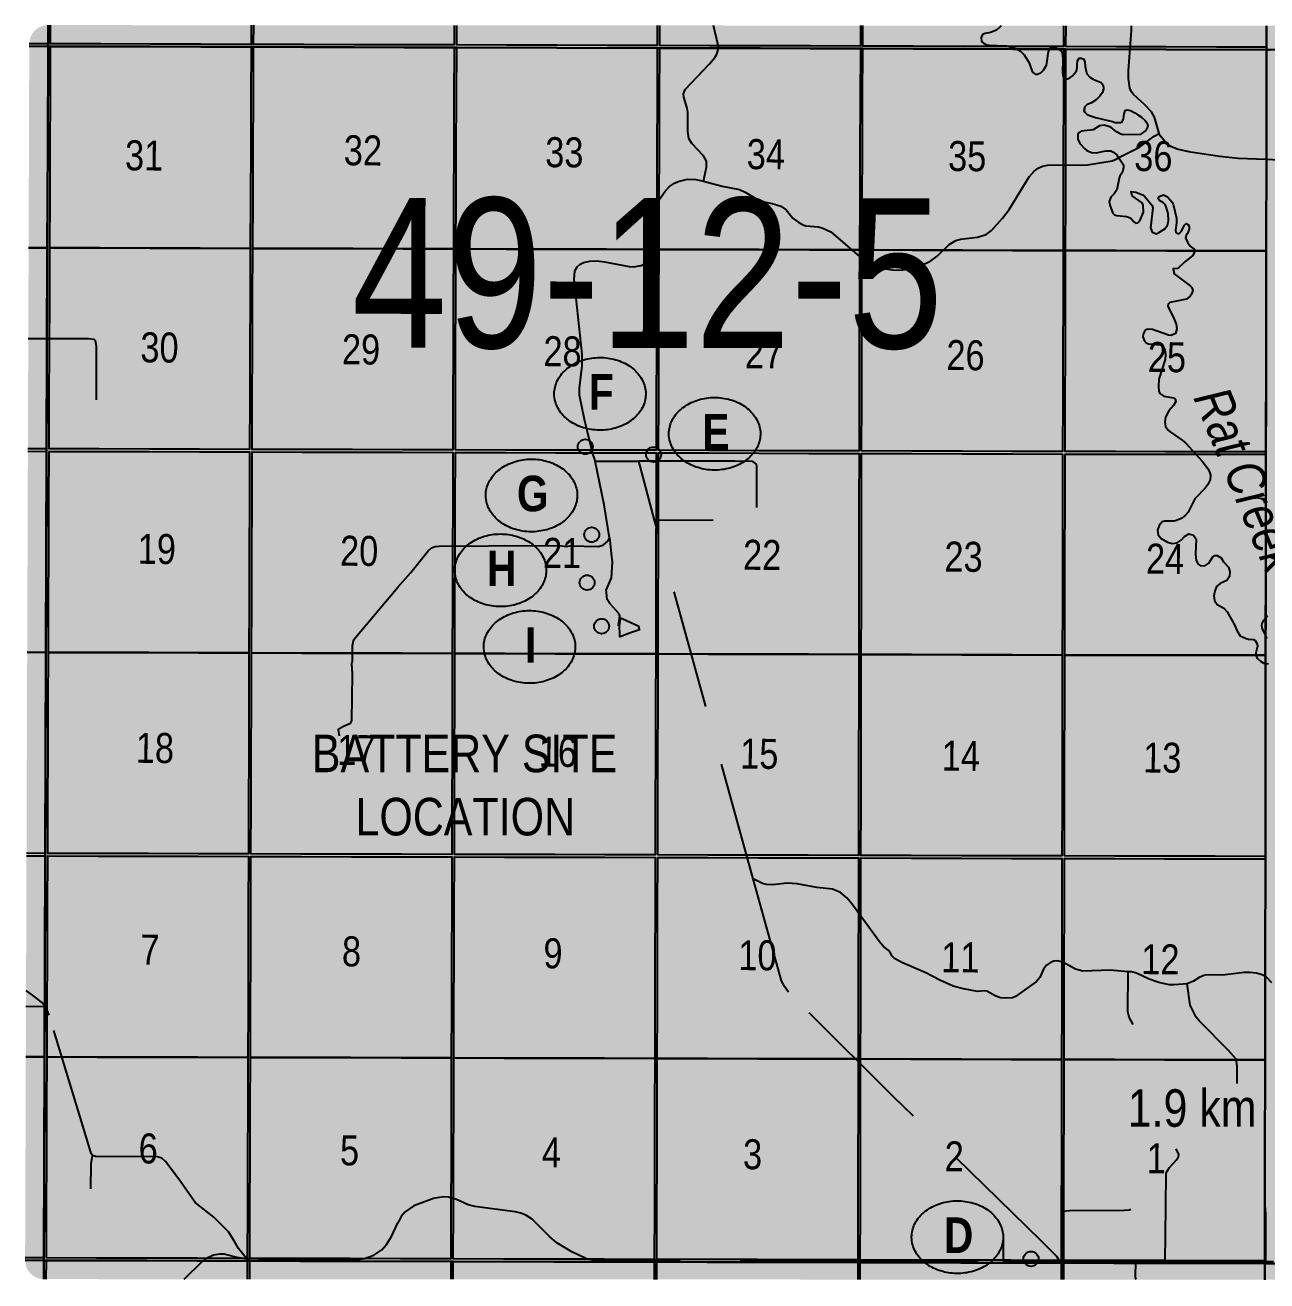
# Model space of a CAD drawing. Extents: x 586081 to 591608, y 5899207 to 5902904.
# Drawn here: x 589351.1 to 589682.5, y 5899711.2 to 5900046.2 of the extents above; entities that cross this region are included whole.
import ezdxf
from ezdxf.enums import TextEntityAlignment as Align

# ---------------------------------------------------------------- set-up
doc = ezdxf.new("R2010")
doc.units = 0
doc.header["$LTSCALE"] = 5
doc.linetypes.add('DASHED2', pattern=[9.525, 6.35, -3.175])
for name, color, linetype in [('CG-NOTES', 7, 'Continuous'), ('P-PROPOSED', 10, 'Continuous'), ('RoadSeg', 57, 'DASHED2'), ('ROUTE-MAP-LABELS', 210, 'Continuous'), ('T-CREEK', 160, 'Continuous'), ('T-WATER-T', 170, 'Continuous'), ('Townships', 57, 'Continuous')]:
    doc.layers.add(name, color=color, linetype=linetype)
doc.layers.add('ROUTE-MAP-BACKGROUND-H', color=7, linetype='Continuous', true_color=0xf0ebff)
doc.layers.add('Sections', color=7, linetype='Continuous', true_color=0x13f661)
doc.styles.add('120', font='ARIALN.TTF', dxfattribs={"height": 13})
doc.styles.add('80', font='ARIALN.TTF', dxfattribs={"height": 10})
doc.styles.add('80L', font='ARIALN.TTF', dxfattribs={"height": 10})
doc.styles.add('BOLD', font='ARIALNB.TTF')

# ---------------------------------------------------------------- blocks, each defined once
blk = doc.blocks.new('AA')
at = {"const_width": 4}
blk.add_lwpolyline([(-1, 0, 1), (1, 0, 1)], format="xyb", close=True, dxfattribs=at)
blk.add_circle((0, 0), 2)
blk = doc.blocks.new('Route_Letters')
h = blk.add_hatch(color=255)
h.dxf.hatch_style = 1
edge = h.paths.add_edge_path()
edge.add_ellipse((-0.12, 0.46), major_axis=(-11.97, 0), ratio=0.789318, start_angle=0, end_angle=360)
at = {"color": 5}
blk.add_open_spline([(-12.34, 0.46), (-12.34, -0.25), (-12.24, -0.97), (-11.72, -2.79), (-11.14, -3.88), (-9.56, -5.81), (-8.54, -6.66), (-6.22, -8.02), (-4.9, -8.54), (-2.12, -9.17), (-0.66, -9.3), (2.22, -9.13), (3.64, -8.84), (6.27, -7.89), (7.48, -7.22), (9.54, -5.6), (10.38, -4.64), (11.6, -2.54), (11.97, -1.4), (12.18, 0.91), (12.02, 2.08), (11.2, 4.3), (10.54, 5.35), (8.8, 7.2), (7.72, 7.99), (5.29, 9.24), (3.93, 9.68), (1.11, 10.18), (-0.35, 10.23), (-3.22, 9.91), (-4.61, 9.55), (-7.16, 8.47), (-8.32, 7.75), (-10.24, 6.02), (-11, 5.02), (-12.05, 2.86), (-12.32, 1.7), (-12.34, 0.52), (-12.34, 0.49), (-12.34, 0.46)], degree=3, knots=[0, 0, 0, 0, 0.219529, 0.219529, 0.575727, 0.575727, 0.931924, 0.931924, 1.288121, 1.288121, 1.644318, 1.644318, 2.000515, 2.000515, 2.356712, 2.356712, 2.712909, 2.712909, 3.069107, 3.069107, 3.425304, 3.425304, 3.781501, 3.781501, 4.137698, 4.137698, 4.493895, 4.493895, 4.850092, 4.850092, 5.20629, 5.20629, 5.562487, 5.562487, 5.918684, 5.918684, 6.274881, 6.274881, 6.283185, 6.283185, 6.283185, 6.283185], dxfattribs=at)
at = {"color": 14, "style": 'BOLD'}
blk.add_attdef('A', text='', height=9.5, dxfattribs=at).set_placement((0.22, 0.98), align=Align.MIDDLE)
blk = doc.blocks.new('*U369')
h = blk.add_hatch(color=255)
edge = h.paths.add_edge_path()
edge.add_line((-36.5, -20), (36.5, -20))
edge.add_arc((36.5, -14), 6, 270, 360)
edge.add_line((42.5, -14), (42.5, 12.5))
edge.add_arc((36.5, 12.5), 6, 0, 90)
edge.add_line((36.5, 18.5), (-36.5, 18.5))
edge.add_arc((-36.5, 12.5), 6, 90, 180)
edge.add_line((-42.5, 12.5), (-42.5, -14))
edge.add_arc((-36.5, -14), 6, 180, 270)
at = {"color": 14, "flags": 128}
blk.add_lwpolyline([(-36.5, -20, 3, 3, 0), (36.5, -20, 3, 3, 0.414214), (42.5, -14, 3, 3, 0), (42.5, 12.5, 3, 0, 0.414214), (36.5, 18.5, 0, 0, 0), (-36.5, 18.5, 0, 0, 0.414214), (-42.5, 12.5, 0, 0, 0), (-42.5, -14, 0, 3, 0.414214)], format="xyseb", close=True, dxfattribs=at)
at = {"color": 14, "style": '80'}
blk.add_attdef('ENTER_TEXT_001', (-26.85, -4.92), '', height=10, dxfattribs=at)
blk = doc.blocks.new('*U370')
h = blk.add_hatch(color=255)
edge = h.paths.add_edge_path()
edge.add_line((-16.5, -11.5), (16.5, -11.5))
edge.add_arc((16.5, -5.5), 6, 270, 360)
edge.add_line((22.5, -5.5), (22.5, 4))
edge.add_arc((16.5, 4), 6, 0, 90)
edge.add_line((16.5, 10), (-16.5, 10))
edge.add_arc((-16.5, 4), 6, 90, 180)
edge.add_line((-22.5, 4), (-22.5, -5.5))
edge.add_arc((-16.5, -5.5), 6, 180, 270)
at = {"color": 210, "flags": 128}
blk.add_lwpolyline([(-16.5, -11.5, 3, 3, 0), (16.5, -11.5, 3, 3, 0.414214), (22.5, -5.5, 3, 3, 0), (22.5, 4, 3, 0, 0.414214), (16.5, 10, 0, 0, 0), (-16.5, 10, 0, 0, 0.414214), (-22.5, 4, 0, 0, 0), (-22.5, -5.5, 0, 3, 0.414214)], format="xyseb", close=True, dxfattribs=at)
for points in [[(-35.78, -40.84, 0, 7.5, 0), (0, 0, 0, 0, 0)], [(29.61, -40.65, 0, 7.5, 0), (0, 0, 0, 0, 0)]]:
    blk.add_lwpolyline(points, format="xyseb", dxfattribs=at)
at = {"color": 210, "style": '80'}
blk.add_attdef('ENTER_TEXT_001', (-35.99, -5), '', height=10, dxfattribs=at)

msp = doc.modelspace()

# ---------------------------------------------------------------- hatches: boundary and pattern name
at = {"layer": 'ROUTE-MAP-BACKGROUND-H'}
h = msp.add_hatch(color=256, dxfattribs=at)
h.dxf.hatch_style = 1
edge = h.paths.add_edge_path()
edge.add_line((589351.126, 5899716.679), (589352.241, 5900041.249))
edge.add_arc((589357.239, 5900041.232), 4.998, 89.96772, 179.80317, ccw=False)
edge.add_line((589357.242, 5900046.23), (590333.345, 5900045.68))
edge.add_arc((590333.342, 5900040.682), 4.998, 0.15373, 89.96772, ccw=False)
edge.add_line((590338.34, 5900040.695), (590339.21, 5899716.211))
edge.add_arc((590334.213, 5899716.198), 4.998, -90.02719, 0.15373, ccw=False)
edge.add_line((590334.21, 5899711.2), (589356.122, 5899711.664))
edge.add_arc((589356.124, 5899716.662), 4.998, 179.80317, 269.97281, ccw=False)

# ---------------------------------------------------------------- linework, layer by layer
at = {"color": 14, "flags": 128}
msp.add_lwpolyline([(589511.163, 5899883.492, 0, 5.004, 0), (589483.957, 5899857.589, 0, 0, 0)], format="xyseb", dxfattribs=at)
at = {"layer": 'P-PROPOSED', "color": 90, "const_width": 2}
msp.add_lwpolyline([(589684.248, 5899716.374), (589682.214, 5899716.35), (589655.341, 5899716.348), (589627.904, 5899716.424), (589627.003, 5899716.41), (589626.944, 5899716.778), (589626.397, 5899717.689), (589622.283, 5899721.877), (589582.849, 5899760.346), (589554.828, 5899788.24), (589553.759, 5899789.697), (589552.958, 5899791.28), (589545.361, 5899818.479), (589519.064, 5899914.152), (589514.86, 5899929.911), (589503.223, 5899929.855), (589505.646, 5899918.235), (589507.029, 5899909.471), (589507.173, 5899908.795), (589507.506, 5899905.286), (589507.733, 5899902.905), (589507.55, 5899898.799), (589506.165, 5899895.679), (589506.141, 5899895.624), (589506.481, 5899893.011), (589507.143, 5899891.933), (589509.572, 5899889.297), (589509.794, 5899888.617), (589509.494, 5899885.995)], dxfattribs=at)
at = {"layer": 'P-PROPOSED'}
msp.add_lwpolyline([(589509.931, 5899883.033), (589509.857, 5899883.006), (589509.848, 5899883.257), (589509.838, 5899883.529), (589509.744, 5899885.985), (589509.958, 5899887.851), (589509.984, 5899888.075), (589510.618, 5899887.789), (589514.702, 5899885.95), (589514.896, 5899885.414), (589514.934, 5899885.31), (589515.066, 5899884.945), (589514.765, 5899884.833), (589513.195, 5899884.249), (589512.709, 5899884.068), (589509.931, 5899883.033)], close=True, dxfattribs=at)
at = {"layer": 'RoadSeg'}
for p, q in [((589642.246, 5900010.487), (589643.123, 5900010.97)), ((589503.223, 5899929.855), (589514.86, 5899929.911)), ((589519.064, 5899914.152), (589514.86, 5899929.911)), ((589534.698, 5899914.057), (589519.064, 5899914.152)), ((589545.361, 5899818.479), (589519.064, 5899914.152)), ((589627.918, 5899729.827), (589627.99, 5899742.794)), ((589450.546, 5899726.649), (589450.72, 5899726.979)), ((589612.167, 5899716.421), (589612.209, 5899723.188)), ((589573.66, 5899716.496), (589519.885, 5899716.692)), ((589573.66, 5899716.496), (589612.167, 5899716.421)), ((589612.167, 5899716.421), (589627.003, 5899716.41)), ((589627.003, 5899716.41), (589627.904, 5899716.424)), ((589647.474, 5899716.38), (589627.904, 5899716.424)), ((589655.341, 5899716.348), (589647.474, 5899716.38)), ((589655.341, 5899716.348), (589681.907, 5899716.351)), ((589681.907, 5899716.351), (589682.214, 5899716.35)), ((589682.214, 5899716.35), (589684.248, 5899716.374))]:
    msp.add_line(p, q, dxfattribs=at)
for points in [[(589532.132, 5900004.598), (589532.91, 5900008.316), (589532.91, 5900009.916), (589532.174, 5900011.398), (589529.076, 5900014.664), (589528.269, 5900015.948), (589528.008, 5900017.821), (589527.95, 5900022.989), (589527.773, 5900024.094), (589526.901, 5900027.013), (589526.82, 5900027.914), (589527.244, 5900029.073), (589533.788, 5900035.87), (589535.192, 5900037.608), (589535.711, 5900038.497), (589535.996, 5900039.391), (589536.116, 5900040.322), (589536.001, 5900041.224), (589534.771, 5900046.13)], [(589653.759, 5900017.347), (589652.45, 5900021.676), (589651.679, 5900023.059), (589649.853, 5900025.031), (589646.876, 5900027.728), (589646.325, 5900028.473), (589645.944, 5900029.381), (589645.564, 5900031.956), (589645.542, 5900034.09), (589646.334, 5900044.809), (589646.361, 5900046.067)], [(589643.123, 5900010.97), (589648.448, 5900013.691), (589652.41, 5900016.576), (589653.759, 5900017.347)], [(589682.208, 5900010.36), (589674.856, 5900010.603), (589669.899, 5900011.141), (589662.123, 5900012.337), (589658.573, 5900013.179), (589656.887, 5900013.848), (589655.509, 5900014.91), (589654.111, 5900016.606), (589653.759, 5900017.347)], [(589532.132, 5900004.598), (589537.105, 5900003.26), (589541.754, 5900002.395), (589543.306, 5900001.663), (589546.401, 5899999.797), (589548.684, 5899998.982), (589550.51, 5899998.611), (589552.762, 5899997.897), (589554.176, 5899996.967), (589555.997, 5899994.761), (589556.357, 5899994.454), (589557.573, 5899993.595), (589558.726, 5899992.937), (589559.421, 5899992.689), (589562.849, 5899992.384), (589563.976, 5899992.093), (589566.121, 5899991.048), (589573.786, 5899984.519), (589576.545, 5899982.561), (589577.964, 5899981.831), (589579.555, 5899981.397), (589582.613, 5899980.933), (589584.911, 5899980.851), (589587.255, 5899981.302), (589589.704, 5899982.018), (589591.552, 5899982.712), (589592.766, 5899983.354), (589594.459, 5899984.618), (589597.725, 5899987.717), (589599.448, 5899988.781), (589600.755, 5899989.12), (589605.268, 5899989.693), (589607.55, 5899990.412), (589609.039, 5899991.414), (589611.908, 5899994.688), (589613.724, 5899997.017), (589619.009, 5900005.774), (589620.341, 5900007.28), (589621.424, 5900008.057), (589622.635, 5900008.599), (589623.908, 5900008.872), (589626.611, 5900008.982), (589632.776, 5900008.853), (589634.646, 5900008.98), (589641.169, 5900010.01), (589642.246, 5900010.487)], [(589731.204, 5899986.882), (589722.253, 5899992.504), (589720.615, 5899993.872), (589717.907, 5899996.73), (589716.333, 5899997.963), (589714.286, 5899998.906), (589705.68, 5900001.921), (589701.978, 5900003.432), (589698.978, 5900005.029), (589693.051, 5900008.621), (589690.936, 5900009.465), (589685.851, 5900010.239), (589682.208, 5900010.36)], [(589503.223, 5899929.855), (589503.134, 5899930.357), (589502.631, 5899931.834), (589500.357, 5899941.051), (589499.093, 5899947.545), (589499.033, 5899949.414), (589499.756, 5899955.3), (589499.756, 5899958.467), (589497.673, 5899978.349), (589497.788, 5899980.647), (589498.445, 5899981.767), (589499.192, 5899982.418), (589500.168, 5899982.864), (589501.844, 5899983.262), (589503.745, 5899983.322), (589505.708, 5899983.114), (589512.349, 5899981.808), (589513.449, 5899981.785), (589515.557, 5899982.141), (589517.004, 5899982.777), (589518.321, 5899983.583), (589519.346, 5899984.762), (589519.701, 5899985.788), (589519.87, 5899989.085), (589519.64, 5899997.192), (589520.182, 5899999.181), (589520.702, 5900000.137), (589521.94, 5900001.944), (589523.066, 5900003.155), (589524.419, 5900004.093), (589525.396, 5900004.539), (589527.874, 5900005.087), (589530.141, 5900005.04), (589532.132, 5900004.598)], [(589370.137, 5899946.219), (589370.137, 5899960.62), (589369.935, 5899961.993), (589369.576, 5899962.367), (589368.08, 5899962.565), (589351.971, 5899962.539)], [(589435.004, 5899856.637), (589434.737, 5899858.21), (589434.81, 5899858.509), (589436.059, 5899859.216), (589437.909, 5899859.977), (589438.288, 5899860.603), (589438.449, 5899873.035), (589438.312, 5899876.006), (589438.453, 5899876.369), (589438.478, 5899880.737), (589438.811, 5899882.296), (589450.573, 5899896.253), (589454.09, 5899900.213), (589458.678, 5899905.951), (589459.528, 5899906.734), (589460.503, 5899907.113), (589461.606, 5899907.257), (589470.176, 5899907.344), (589470.674, 5899907.233), (589478.913, 5899907.393), (589485.912, 5899907.28), (589490.948, 5899907.374), (589494.382, 5899907.335), (589495.545, 5899907.144), (589496.515, 5899907.291), (589504.014, 5899907.166), (589505.387, 5899907.471), (589506.712, 5899908.644), (589507.029, 5899909.471), (589505.646, 5899918.235), (589503.223, 5899929.855)], [(589546.407, 5899917.512), (589546.373, 5899928.582), (589546.317, 5899929.117), (589545.331, 5899929.804), (589540.499, 5899929.906), (589514.86, 5899929.911)], [(589507.029, 5899909.471), (589507.173, 5899908.795), (589507.506, 5899905.286), (589507.733, 5899902.905), (589507.55, 5899898.799), (589506.165, 5899895.679)], [(589509.494, 5899885.995), (589509.794, 5899888.617), (589509.572, 5899889.297), (589507.143, 5899891.933), (589506.481, 5899893.011), (589506.141, 5899895.624)], [(589683.842, 5899790.733), (589682.308, 5899792.299), (589681.985, 5899792.452), (589680.988, 5899792.926), (589679.628, 5899793.255), (589677.932, 5899793.491), (589676.398, 5899793.456), (589670.616, 5899792.777), (589666.483, 5899792.864), (589665.647, 5899792.715), (589664.435, 5899792.174), (589662.881, 5899791.206), (589661.165, 5899790.442), (589657.758, 5899790.147), (589656.425, 5899790.208), (589653.637, 5899790.8), (589651.055, 5899791.654), (589647.687, 5899793.259), (589646.356, 5899793.626), (589645.503, 5899793.67), (589640.636, 5899794.074), (589633.364, 5899793.86), (589631.441, 5899794.4), (589628.013, 5899796.272), (589626.586, 5899796.569), (589625.65, 5899796.489), (589624.777, 5899796.174), (589623.661, 5899795.43), (589622.872, 5899794.38), (589621.858, 5899792.101), (589620.969, 5899791.053), (589615.417, 5899787.068), (589614.577, 5899786.752), (589612.806, 5899786.589), (589611.441, 5899786.685), (589610.118, 5899787.179), (589607.711, 5899788.464), (589607.013, 5899788.545), (589605.242, 5899788.382), (589601.557, 5899789.093), (589598.772, 5899789.852), (589595.171, 5899791.428), (589591.444, 5899793.373), (589585.067, 5899796.141), (589583.157, 5899797.248), (589582.439, 5899797.963), (589582.054, 5899798.704), (589581.403, 5899799.452), (589580.19, 5899800.444), (589579.149, 5899801.666), (589571.759, 5899811.757), (589570.36, 5899813.386), (589568.69, 5899814.855), (589566.574, 5899815.7), (589562.35, 5899816.189), (589557.103, 5899817.166), (589554.438, 5899817.288), (589550.595, 5899816.869), (589548.929, 5899816.937), (589547.869, 5899817.259), (589545.361, 5899818.479)], [(589627.003, 5899716.41), (589626.944, 5899716.778), (589626.397, 5899717.689), (589622.283, 5899721.877), (589582.849, 5899760.346), (589554.828, 5899788.24), (589553.759, 5899789.697), (589552.958, 5899791.28), (589545.361, 5899818.479)], [(589646.801, 5899779.608), (589645.708, 5899781.564), (589645.371, 5899782.972), (589645.503, 5899793.67)], [(589674.576, 5899763.821), (589674.541, 5899768.523), (589674.313, 5899770.361), (589672.261, 5899772.672), (589664.489, 5899780.47), (589663.645, 5899781.555), (589662.013, 5899784.79), (589661.165, 5899790.442)], [(589356.536, 5899784.335), (589355.494, 5899785.524), (589353.79, 5899786.927), (589351.374, 5899788.667)], [(589356.536, 5899784.335), (589351.359, 5899784.444)], [(589369.073, 5899744.663), (589368.751, 5899745.204), (589368.001, 5899747.586), (589357.556, 5899782.08), (589356.956, 5899783.693), (589356.536, 5899784.335)], [(589368.619, 5899735.771), (589368.76, 5899742.469), (589369.073, 5899744.663)], [(589410.157, 5899717.169), (589408.103, 5899719.86), (589406.936, 5899721.897), (589405.386, 5899724.263), (589401.468, 5899728.213), (589396.482, 5899732.119), (589392.179, 5899738.377), (589388.543, 5899743.021), (589387.595, 5899743.941), (589386.436, 5899744.332), (589369.934, 5899744.412), (589369.073, 5899744.663)], [(589655.341, 5899716.348), (589655.481, 5899730.948), (589655.606, 5899740.048), (589656.502, 5899741.463), (589658.346, 5899743.524), (589658.863, 5899744.313), (589658.942, 5899744.912), (589658.24, 5899746.427)], [(589519.885, 5899716.692), (589505.149, 5899716.701), (589502.45, 5899716.791), (589500.923, 5899717.09), (589497.028, 5899718.938), (589493.011, 5899721.39), (589491.045, 5899722.998), (589486.408, 5899727.63), (589484.73, 5899728.699), (589483.375, 5899729.261), (589481.914, 5899729.591), (589471.109, 5899731.019), (589469.352, 5899731.522), (589466.214, 5899732.888), (589464.126, 5899733.499), (589462.794, 5899733.594), (589460.084, 5899733.15), (589454.809, 5899731.194), (589452.542, 5899729.641), (589451.516, 5899728.396), (589450.72, 5899726.979)], [(589627.904, 5899716.424), (589627.875, 5899718.258), (589627.918, 5899729.827)], [(589627.918, 5899729.827), (589629.788, 5899729.954), (589644.526, 5899730.045), (589645.729, 5899730.153), (589646.133, 5899730.344)], [(589682.214, 5899716.35), (589682.201, 5899728.453), (589682.116, 5899730.722), (589681.955, 5899730.993)], [(589410.157, 5899717.169), (589416.402, 5899716.964), (589440.04, 5899716.934), (589441.678, 5899717.167), (589444.198, 5899718.08), (589446.295, 5899719.504), (589447.558, 5899720.91), (589448.871, 5899723.083), (589450.546, 5899726.649)], [(589393.575, 5899711.647), (589398.385, 5899716.375), (589399.842, 5899717.445), (589401.423, 5899718.145), (589403.096, 5899718.41), (589404.196, 5899718.387), (589407.578, 5899717.516), (589410.157, 5899717.169)], [(589519.261, 5899711.587), (589519.282, 5899714.97), (589519.432, 5899715.734), (589519.885, 5899716.692)], [(589573.649, 5899711.561), (589573.66, 5899716.496)], [(589627.875, 5899711.535), (589627.904, 5899716.424)], [(589647.614, 5899711.526), (589647.451, 5899712.113), (589647.474, 5899716.38)]]:
    msp.add_lwpolyline(points, dxfattribs=at)
at = {"layer": 'Sections', "color": 8}
for points in [[(589357.255, 5900046.23), (589357.239, 5900041.232), (589352.241, 5900041.252)], [(589371.29, 5900041.193), (589357.909, 5900041.23), (589357.925, 5900046.229)], [(589411.444, 5900046.199), (589411.43, 5900041.083), (589398.05, 5900041.12), (589384.67, 5900041.157), (589371.29, 5900041.193)], [(589425.481, 5900041.044), (589412.1, 5900041.081), (589412.114, 5900046.199)], [(589465.639, 5900046.168), (589465.622, 5900040.934), (589452.242, 5900040.971), (589438.861, 5900041.008), (589425.481, 5900041.044)], [(589479.673, 5900040.895), (589466.292, 5900040.932), (589466.309, 5900046.168)], [(589519.822, 5900046.138), (589519.813, 5900040.785), (589506.433, 5900040.822), (589493.053, 5900040.859), (589479.673, 5900040.895)], [(589533.864, 5900040.746), (589520.484, 5900040.783), (589520.492, 5900046.138)], [(589574.021, 5900046.107), (589574.006, 5900040.636), (589560.625, 5900040.673), (589547.245, 5900040.71), (589533.864, 5900040.746)], [(589588.057, 5900040.598), (589574.676, 5900040.634), (589574.691, 5900046.107)], [(589628.215, 5900046.077), (589628.199, 5900040.487), (589614.818, 5900040.524), (589601.437, 5900040.561), (589588.057, 5900040.598)], [(589642.25, 5900040.449), (589628.869, 5900040.485), (589628.885, 5900046.077)], [(589682.394, 5900046.046), (589682.391, 5900040.339), (589669.01, 5900040.375), (589655.63, 5900040.412), (589642.25, 5900040.449)], [(589352.239, 5900040.581), (589357.237, 5900040.562), (589357.191, 5900027.195), (589357.146, 5900013.828), (589357.1, 5900000.321), (589357.054, 5899986.813), (589352.054, 5899986.837)], [(589352.054, 5899986.837), (589357.054, 5899986.813), (589357.008, 5899973.406), (589356.962, 5899959.999), (589356.916, 5899946.592), (589356.871, 5899933.185), (589351.87, 5899933.209)], [(589351.868, 5899932.539), (589356.868, 5899932.515), (589356.822, 5899919.108), (589356.776, 5899905.701), (589356.73, 5899892.293), (589356.683, 5899878.886), (589351.684, 5899878.91)], [(589351.684, 5899878.91), (589356.683, 5899878.886), (589356.637, 5899865.479), (589356.591, 5899852.072), (589356.545, 5899838.665), (589356.498, 5899825.257), (589351.499, 5899825.28)], [(589351.497, 5899824.609), (589356.496, 5899824.587), (589356.452, 5899811.182), (589356.408, 5899797.778), (589356.364, 5899784.369), (589356.32, 5899770.96), (589351.313, 5899770.981)], [(589351.313, 5899770.981), (589356.32, 5899770.96), (589356.27, 5899757.555), (589356.22, 5899744.15), (589356.174, 5899730.744), (589356.128, 5899717.338), (589351.129, 5899717.361)], [(589351.126, 5899716.685), (589356.124, 5899716.662), (589356.105, 5899711.665)], [(589356.777, 5899711.664), (589356.796, 5899716.665), (589370.202, 5899716.631), (589383.608, 5899716.597), (589397.014, 5899716.562), (589410.42, 5899716.528), (589410.404, 5899711.639)], [(589411.074, 5899711.638), (589411.09, 5899716.526), (589424.497, 5899716.493), (589437.903, 5899716.46), (589451.31, 5899716.426), (589464.717, 5899716.393), (589464.699, 5899711.613)], [(589465.369, 5899711.613), (589465.387, 5899716.391), (589478.794, 5899716.358), (589492.2, 5899716.325), (589505.607, 5899716.292), (589519.014, 5899716.258), (589518.998, 5899711.587)], [(589519.668, 5899711.587), (589519.684, 5899716.257), (589533.091, 5899716.224), (589546.497, 5899716.19), (589559.904, 5899716.157), (589573.311, 5899716.124), (589573.301, 5899711.561)], [(589573.971, 5899711.561), (589573.981, 5899716.122), (589587.384, 5899716.089), (589600.786, 5899716.055), (589614.193, 5899716.021), (589627.6, 5899715.986), (589627.589, 5899711.536)], [(589628.26, 5899711.535), (589628.271, 5899715.985), (589641.684, 5899715.954), (589655.097, 5899715.923), (589668.501, 5899715.889), (589681.906, 5899715.855), (589681.898, 5899711.51)]]:
    msp.add_lwpolyline(points, dxfattribs=at)
for points in [[(589371.097, 5899986.777), (589357.724, 5899986.811), (589357.77, 5900000.317), (589357.816, 5900013.824), (589357.862, 5900027.192), (589357.907, 5900040.56), (589371.288, 5900040.523), (589384.668, 5900040.486), (589398.048, 5900040.45), (589411.428, 5900040.413), (589411.375, 5900026.945), (589411.322, 5900013.476), (589411.269, 5900000.075), (589411.217, 5899986.674), (589397.844, 5899986.708), (589384.471, 5899986.743)], [(589425.263, 5899986.632), (589411.887, 5899986.672), (589411.94, 5900000.073), (589411.992, 5900013.474), (589412.046, 5900026.942), (589412.099, 5900040.41), (589425.479, 5900040.374), (589438.859, 5900040.337), (589452.239, 5900040.301), (589465.62, 5900040.264), (589465.563, 5900026.795), (589465.506, 5900013.325), (589465.45, 5899999.92), (589465.393, 5899986.514), (589452.017, 5899986.554), (589438.64, 5899986.593)], [(589479.455, 5899986.482), (589466.063, 5899986.513), (589466.12, 5899999.918), (589466.176, 5900013.324), (589466.233, 5900026.793), (589466.29, 5900040.262), (589479.67, 5900040.225), (589493.051, 5900040.188), (589506.431, 5900040.152), (589519.812, 5900040.115), (589519.766, 5900026.658), (589519.72, 5900013.202), (589519.672, 5899999.802), (589519.624, 5899986.403), (589506.235, 5899986.427), (589492.846, 5899986.452)], [(589533.656, 5899986.363), (589520.294, 5899986.401), (589520.342, 5899999.801), (589520.39, 5900013.201), (589520.436, 5900026.657), (589520.482, 5900040.113), (589533.863, 5900040.076), (589547.243, 5900040.039), (589560.624, 5900040.003), (589574.004, 5900039.966), (589573.942, 5900026.516), (589573.881, 5900013.065), (589573.822, 5899999.651), (589573.763, 5899986.237), (589560.39, 5899986.282), (589547.017, 5899986.326)], [(589587.851, 5899986.197), (589574.433, 5899986.235), (589574.492, 5899999.654), (589574.551, 5900013.073), (589574.613, 5900026.518), (589574.674, 5900039.964), (589588.055, 5900039.927), (589601.436, 5900039.891), (589614.816, 5900039.854), (589628.197, 5900039.817), (589628.168, 5900026.344), (589628.14, 5900012.87), (589628.122, 5899999.476), (589628.104, 5899986.082), (589614.687, 5899986.12), (589601.269, 5899986.159)], [(589642.151, 5899986.066), (589628.774, 5899986.081), (589628.792, 5899999.475), (589628.81, 5900012.87), (589628.839, 5900026.343), (589628.867, 5900039.815), (589642.248, 5900039.778), (589655.629, 5900039.742), (589669.01, 5900039.705), (589682.39, 5900039.668), (589682.371, 5900026.26), (589682.351, 5900012.851), (589682.331, 5899999.443), (589682.311, 5899986.034), (589668.92, 5899986.043), (589655.528, 5899986.051)], [(589370.917, 5899933.143), (589357.541, 5899933.183), (589357.587, 5899946.59), (589357.633, 5899959.997), (589357.678, 5899973.404), (589357.724, 5899986.811), (589371.097, 5899986.777), (589384.471, 5899986.743), (589397.844, 5899986.708), (589411.217, 5899986.674), (589411.169, 5899973.263), (589411.122, 5899959.853), (589411.083, 5899946.438), (589411.044, 5899933.024), (589397.668, 5899933.064), (589384.293, 5899933.103)], [(589425.079, 5899932.995), (589411.714, 5899933.022), (589411.753, 5899946.437), (589411.792, 5899959.851), (589411.839, 5899973.261), (589411.887, 5899986.672), (589425.263, 5899986.632), (589438.64, 5899986.593), (589452.017, 5899986.554), (589465.393, 5899986.514), (589465.36, 5899973.109), (589465.327, 5899959.703), (589465.294, 5899946.3), (589465.261, 5899932.896), (589451.852, 5899932.932), (589438.444, 5899932.967)], [(589479.323, 5899932.862), (589465.931, 5899932.895), (589465.964, 5899946.298), (589465.997, 5899959.702), (589466.03, 5899973.107), (589466.063, 5899986.513), (589479.455, 5899986.482), (589492.846, 5899986.452), (589506.235, 5899986.427), (589519.624, 5899986.403), (589519.595, 5899972.997), (589519.565, 5899959.591), (589519.535, 5899946.199), (589519.505, 5899932.808), (589506.11, 5899932.818), (589492.715, 5899932.828)], [(589533.541, 5899932.75), (589520.175, 5899932.805), (589520.205, 5899946.197), (589520.236, 5899959.588), (589520.265, 5899972.995), (589520.294, 5899986.401), (589533.656, 5899986.363), (589547.017, 5899986.326), (589560.39, 5899986.282), (589573.763, 5899986.237), (589573.738, 5899972.831), (589573.714, 5899959.424), (589573.687, 5899946.02), (589573.66, 5899932.616), (589560.283, 5899932.656), (589546.906, 5899932.695)], [(589587.748, 5899932.581), (589574.331, 5899932.617), (589574.358, 5899946.021), (589574.384, 5899959.425), (589574.408, 5899972.83), (589574.433, 5899986.235), (589587.851, 5899986.197), (589601.269, 5899986.159), (589614.687, 5899986.12), (589628.104, 5899986.082), (589628.079, 5899972.676), (589628.053, 5899959.271), (589628.018, 5899945.863), (589627.983, 5899932.455), (589614.574, 5899932.5), (589601.165, 5899932.546)], [(589642.048, 5899932.44), (589628.653, 5899932.454), (589628.686, 5899945.861), (589628.718, 5899959.268), (589628.746, 5899972.675), (589628.774, 5899986.081), (589642.151, 5899986.066), (589655.528, 5899986.051), (589668.92, 5899986.043), (589682.311, 5899986.034), (589682.292, 5899972.625), (589682.272, 5899959.217), (589682.252, 5899945.808), (589682.232, 5899932.4), (589668.837, 5899932.413), (589655.443, 5899932.427)], [(589370.732, 5899878.848), (589357.354, 5899878.885), (589357.4, 5899892.292), (589357.447, 5899905.699), (589357.493, 5899919.106), (589357.539, 5899932.513), (589370.915, 5899932.473), (589384.29, 5899932.433), (589397.666, 5899932.393), (589411.042, 5899932.353), (589410.998, 5899918.95), (589410.954, 5899905.546), (589410.908, 5899892.137), (589410.863, 5899878.728), (589397.486, 5899878.77), (589384.11, 5899878.812)], [(589424.934, 5899878.694), (589411.533, 5899878.726), (589411.579, 5899892.135), (589411.624, 5899905.544), (589411.668, 5899918.948), (589411.712, 5899932.352), (589425.077, 5899932.324), (589438.441, 5899932.297), (589451.85, 5899932.261), (589465.259, 5899932.226), (589465.224, 5899918.818), (589465.189, 5899905.41), (589465.152, 5899892.002), (589465.116, 5899878.594), (589451.725, 5899878.628), (589438.335, 5899878.662)], [(589479.188, 5899878.564), (589465.787, 5899878.593), (589465.823, 5899892.001), (589465.859, 5899905.409), (589465.894, 5899918.817), (589465.93, 5899932.225), (589479.321, 5899932.192), (589492.713, 5899932.158), (589506.108, 5899932.148), (589519.503, 5899932.138), (589519.474, 5899918.711), (589519.445, 5899905.283), (589519.415, 5899891.877), (589519.384, 5899878.471), (589505.987, 5899878.503), (589492.589, 5899878.535)], [(589533.434, 5899878.437), (589520.055, 5899878.47), (589520.085, 5899891.876), (589520.116, 5899905.282), (589520.144, 5899918.708), (589520.173, 5899932.135), (589533.537, 5899932.079), (589546.901, 5899932.022), (589560.28, 5899931.984), (589573.659, 5899931.946), (589573.638, 5899918.549), (589573.617, 5899905.152), (589573.596, 5899891.746), (589573.574, 5899878.34), (589560.194, 5899878.372), (589546.814, 5899878.405)], [(589587.656, 5899878.296), (589574.245, 5899878.337), (589574.266, 5899891.744), (589574.288, 5899905.15), (589574.309, 5899918.548), (589574.33, 5899931.947), (589587.747, 5899931.911), (589601.163, 5899931.876), (589614.572, 5899931.83), (589627.982, 5899931.784), (589627.959, 5899918.381), (589627.936, 5899904.978), (589627.913, 5899891.574), (589627.89, 5899878.171), (589614.478, 5899878.212), (589601.067, 5899878.254)], [(589641.958, 5899878.151), (589628.56, 5899878.17), (589628.583, 5899891.573), (589628.606, 5899904.977), (589628.629, 5899918.38), (589628.652, 5899931.784), (589642.047, 5899931.77), (589655.442, 5899931.757), (589668.836, 5899931.743), (589682.231, 5899931.73), (589682.211, 5899918.321), (589682.191, 5899904.913), (589682.171, 5899891.504), (589682.151, 5899878.096), (589668.753, 5899878.114), (589655.355, 5899878.133)], [(589370.557, 5899825.219), (589357.169, 5899825.256), (589357.215, 5899838.663), (589357.261, 5899852.07), (589357.308, 5899865.477), (589357.354, 5899878.885), (589370.732, 5899878.848), (589384.11, 5899878.812), (589397.486, 5899878.77), (589410.863, 5899878.728), (589410.829, 5899865.326), (589410.795, 5899851.925), (589410.757, 5899838.52), (589410.718, 5899825.115), (589397.332, 5899825.149), (589383.946, 5899825.183)], [(589424.789, 5899825.08), (589411.389, 5899825.113), (589411.427, 5899838.518), (589411.466, 5899851.923), (589411.5, 5899865.324), (589411.533, 5899878.726), (589424.934, 5899878.694), (589438.335, 5899878.662), (589451.725, 5899878.628), (589465.116, 5899878.594), (589465.087, 5899865.192), (589465.057, 5899851.789), (589465.024, 5899838.383), (589464.99, 5899824.978), (589451.59, 5899825.012), (589438.189, 5899825.046)], [(589479.061, 5899824.944), (589465.66, 5899824.976), (589465.693, 5899838.381), (589465.727, 5899851.787), (589465.757, 5899865.19), (589465.787, 5899878.593), (589479.188, 5899878.564), (589492.589, 5899878.535), (589505.987, 5899878.503), (589519.384, 5899878.471), (589519.354, 5899865.065), (589519.323, 5899851.659), (589519.293, 5899838.253), (589519.262, 5899824.847), (589505.862, 5899824.879), (589492.461, 5899824.912)], [(589533.321, 5899824.813), (589519.932, 5899824.845), (589519.963, 5899838.252), (589519.994, 5899851.658), (589520.024, 5899865.064), (589520.055, 5899878.47), (589533.434, 5899878.437), (589546.814, 5899878.405), (589560.194, 5899878.372), (589573.574, 5899878.34), (589573.553, 5899864.933), (589573.531, 5899851.527), (589573.509, 5899838.121), (589573.488, 5899824.714), (589560.099, 5899824.747), (589546.71, 5899824.78)], [(589587.568, 5899824.674), (589574.158, 5899824.713), (589574.18, 5899838.119), (589574.201, 5899851.525), (589574.223, 5899864.931), (589574.245, 5899878.337), (589587.656, 5899878.296), (589601.067, 5899878.254), (589614.478, 5899878.212), (589627.89, 5899878.171), (589627.867, 5899864.767), (589627.843, 5899851.364), (589627.82, 5899837.96), (589627.797, 5899824.557), (589614.387, 5899824.596), (589600.977, 5899824.635)], [(589641.868, 5899824.532), (589628.467, 5899824.556), (589628.491, 5899837.959), (589628.514, 5899851.363), (589628.537, 5899864.766), (589628.56, 5899878.17), (589641.958, 5899878.151), (589655.355, 5899878.133), (589668.753, 5899878.114), (589682.151, 5899878.096), (589682.131, 5899864.687), (589682.111, 5899851.279), (589682.091, 5899837.871), (589682.07, 5899824.462), (589668.67, 5899824.486), (589655.269, 5899824.509)], [(589370.381, 5899770.929), (589356.985, 5899770.966), (589357.031, 5899784.37), (589357.077, 5899797.774), (589357.122, 5899811.18), (589357.166, 5899824.585), (589370.555, 5899824.549), (589383.944, 5899824.512), (589397.33, 5899824.479), (589410.716, 5899824.445), (589410.68, 5899811.039), (589410.643, 5899797.633), (589410.606, 5899784.227), (589410.569, 5899770.821), (589397.173, 5899770.857), (589383.777, 5899770.892)], [(589424.643, 5899770.786), (589411.24, 5899770.82), (589411.277, 5899784.226), (589411.313, 5899797.631), (589411.35, 5899811.037), (589411.387, 5899824.443), (589424.787, 5899824.409), (589438.188, 5899824.375), (589451.588, 5899824.341), (589464.988, 5899824.308), (589464.955, 5899810.902), (589464.921, 5899797.496), (589464.887, 5899784.091), (589464.854, 5899770.685), (589451.45, 5899770.719), (589438.047, 5899770.753)], [(589519.138, 5899770.553), (589505.735, 5899770.586), (589492.331, 5899770.618), (589478.927, 5899770.651), (589465.524, 5899770.684), (589465.558, 5899784.089), (589465.591, 5899797.495), (589465.625, 5899810.9), (589465.659, 5899824.306), (589479.059, 5899824.274), (589492.46, 5899824.241), (589505.86, 5899824.209), (589519.261, 5899824.177), (589519.23, 5899810.771), (589519.199, 5899797.365), (589519.169, 5899783.959)], [(589533.206, 5899770.518), (589519.808, 5899770.551), (589519.839, 5899783.957), (589519.87, 5899797.363), (589519.9, 5899810.769), (589519.931, 5899824.175), (589533.32, 5899824.142), (589546.709, 5899824.11), (589560.098, 5899824.077), (589573.487, 5899824.044), (589573.465, 5899810.638), (589573.443, 5899797.232), (589573.421, 5899783.825), (589573.399, 5899770.419), (589560.002, 5899770.452), (589546.604, 5899770.485)], [(589587.478, 5899770.381), (589574.07, 5899770.417), (589574.091, 5899783.824), (589574.113, 5899797.23), (589574.135, 5899810.636), (589574.157, 5899824.042), (589587.567, 5899824.003), (589600.976, 5899823.965), (589614.386, 5899823.926), (589627.796, 5899823.887), (589627.773, 5899810.483), (589627.75, 5899797.079), (589627.728, 5899783.672), (589627.706, 5899770.265), (589614.296, 5899770.305), (589600.886, 5899770.345)], [(589641.783, 5899770.237), (589628.376, 5899770.264), (589628.398, 5899783.671), (589628.421, 5899797.078), (589628.443, 5899810.482), (589628.466, 5899823.886), (589641.867, 5899823.862), (589655.268, 5899823.839), (589668.669, 5899823.815), (589682.069, 5899823.792), (589682.049, 5899810.384), (589682.029, 5899796.975), (589682.009, 5899783.567), (589681.988, 5899770.158), (589668.589, 5899770.184), (589655.19, 5899770.21)], [(589370.204, 5899717.302), (589356.798, 5899717.337), (589356.845, 5899730.743), (589356.891, 5899744.148), (589356.938, 5899757.557), (589356.985, 5899770.966), (589370.381, 5899770.929), (589383.777, 5899770.892), (589397.173, 5899770.857), (589410.569, 5899770.821), (589410.533, 5899757.416), (589410.496, 5899744.01), (589410.459, 5899730.604), (589410.422, 5899717.198), (589397.016, 5899717.232), (589383.61, 5899717.267)], [(589424.499, 5899717.163), (589411.092, 5899717.196), (589411.129, 5899730.602), (589411.166, 5899744.008), (589411.203, 5899757.414), (589411.24, 5899770.82), (589424.643, 5899770.786), (589438.047, 5899770.753), (589451.45, 5899770.719), (589464.854, 5899770.685), (589464.82, 5899757.28), (589464.786, 5899743.874), (589464.752, 5899730.469), (589464.718, 5899717.063), (589451.312, 5899717.097), (589437.905, 5899717.13)], [(589465.524, 5899770.684), (589478.927, 5899770.651), (589492.331, 5899770.618), (589505.735, 5899770.586), (589519.138, 5899770.553), (589519.107, 5899757.147), (589519.077, 5899743.741), (589519.046, 5899730.335), (589519.015, 5899716.929), (589505.608, 5899716.962), (589492.202, 5899716.995), (589478.795, 5899717.028), (589465.389, 5899717.062), (589465.422, 5899730.467), (589465.456, 5899743.873), (589465.49, 5899757.278)], [(589533.092, 5899716.894), (589519.685, 5899716.927), (589519.716, 5899730.333), (589519.747, 5899743.739), (589519.778, 5899757.145), (589519.808, 5899770.551), (589533.206, 5899770.518), (589546.604, 5899770.485), (589560.002, 5899770.452), (589573.399, 5899770.419), (589573.378, 5899757.013), (589573.356, 5899743.607), (589573.334, 5899730.2), (589573.312, 5899716.794), (589559.905, 5899716.827), (589546.499, 5899716.861)], [(589587.388, 5899716.759), (589573.982, 5899716.792), (589574.004, 5899730.199), (589574.026, 5899743.605), (589574.048, 5899757.011), (589574.07, 5899770.417), (589587.478, 5899770.381), (589600.886, 5899770.345), (589614.296, 5899770.305), (589627.706, 5899770.265), (589627.681, 5899756.865), (589627.657, 5899743.465), (589627.629, 5899730.061), (589627.602, 5899716.657), (589614.198, 5899716.691), (589600.795, 5899716.725)], [(589641.685, 5899716.624), (589628.272, 5899716.655), (589628.302, 5899730.06), (589628.331, 5899743.465), (589628.354, 5899756.865), (589628.376, 5899770.264), (589641.783, 5899770.237), (589655.19, 5899770.21), (589668.589, 5899770.184), (589681.988, 5899770.158), (589681.968, 5899756.75), (589681.948, 5899743.342), (589681.927, 5899729.933), (589681.907, 5899716.525), (589668.503, 5899716.559), (589655.098, 5899716.594)]]:
    msp.add_lwpolyline(points, close=True, dxfattribs=at)
at = {"layer": 'T-CREEK'}
for points in [[(589611.495, 5900046.086), (589611.368, 5900045.878), (589610.36, 5900044.894), (589608.69, 5900044.249), (589607.277, 5900044.02), (589606.562, 5900043.719), (589606.2, 5900042.931), (589606.37, 5900041.874), (589606.886, 5900041.374), (589607.74, 5900041.012), (589609.231, 5900040.817), (589610.523, 5900040.781), (589611.978, 5900040.741), (589613.012, 5900040.709), (589615.488, 5900040.025), (589616.748, 5900039.319), (589617.684, 5900038.293), (589619.067, 5900036.195), (589619.48, 5900034.864), (589619.905, 5900033.668), (589620.66, 5900033.134), (589621.264, 5900033.141), (589622.212, 5900033.571), (589622.896, 5900034.247), (589623.671, 5900035.533), (589623.846, 5900036.593), (589624.037, 5900037.949), (589624.167, 5900039.086), (589624.656, 5900040.053), (589625.494, 5900040.246), (589626.305, 5900040.095), (589627.074, 5900039.753), (589627.75, 5900039.135), (589627.963, 5900038.317), (589628.061, 5900037.05), (589627.992, 5900035.605), (589627.949, 5900034.897), (589627.942, 5900033.642), (589628.018, 5900032.74), (589628.285, 5900032.208), (589628.796, 5900031.919), (589629.371, 5900031.898), (589629.981, 5900032.22), (589630.497, 5900032.631), (589631.115, 5900033.308), (589631.648, 5900034.072), (589631.867, 5900034.93), (589631.845, 5900035.678), (589631.942, 5900036.672), (589632.408, 5900037.428), (589633.041, 5900037.453), (589633.61, 5900037.154), (589633.927, 5900036.304), (589633.99, 5900035.201), (589634.213, 5900033.98), (589634.456, 5900033.209), (589635.271, 5900032.32), (589636.151, 5900031.803), (589636.957, 5900031.422), (589638.298, 5900030.963), (589638.761, 5900030.225), (589638.874, 5900029.198), (589638.653, 5900028.235), (589637.923, 5900027.254), (589636.964, 5900026.297), (589635.655, 5900025.511), (589634.399, 5900025.001), (589633.86, 5900024.437), (589633.676, 5900023.426), (589633.945, 5900022.998), (589634.507, 5900022.421), (589635.37, 5900022.011), (589636.779, 5900021.56), (589641.326, 5900020.506), (589642.001, 5900020.291), (589642.824, 5900020.216), (589643.447, 5900020.241), (589643.854, 5900020.453), (589644.206, 5900021.269), (589644.367, 5900022.559), (589644.672, 5900023.415), (589645.214, 5900023.653), (589646.092, 5900023.481), (589647.219, 5900022.863), (589648.022, 5900022.329), (589649.001, 5900021.649), (589649.994, 5900020.764), (589650.443, 5900020.178), (589650.72, 5900019.429), (589650.503, 5900018.61), (589650.176, 5900018.076), (589648.627, 5900017.036), (589644.126, 5900016.963), (589643.505, 5900017.098), (589642.393, 5900017.771), (589640.848, 5900019.006), (589639.063, 5900019.564), (589637.797, 5900019.346), (589636.155, 5900018.327), (589632.939, 5900017.914), (589632.349, 5900017.625), (589632.021, 5900017.064), (589632.009, 5900015.791), (589632.609, 5900014.615), (589633.931, 5900013.192), (589634.47, 5900012.81), (589635.66, 5900012.268), (589636.97, 5900012.183), (589639.508, 5900012.692), (589640.801, 5900012.708), (589641.404, 5900012.463), (589642.42, 5900011.65), (589644.185, 5900008.933), (589644.233, 5900008.271), (589643.985, 5900007.012), (589643.25, 5900005.954), (589643.025, 5900005.354), (589642.399, 5900002.327), (589641.763, 5900001.203), (589640.829, 5900000.324), (589640.367, 5899999.151), (589640.656, 5899997.9), (589641.376, 5899996.099), (589641.815, 5899995.633), (589642.43, 5899995.397), (589645, 5899995.176), (589645.595, 5899994.986), (589646.157, 5899994.722), (589646.942, 5899993.725), (589647.51, 5899993.407), (589648.082, 5899993.524), (589648.536, 5899993.993), (589649.528, 5899996.299), (589649.502, 5899998.208), (589649.243, 5899998.782), (589646.559, 5900000.645), (589646.272, 5900001.836), (589647.546, 5900001.705), (589649.292, 5900000.934), (589649.816, 5900000.559), (589651.911, 5899998.064), (589652.041, 5899997.459), (589651.464, 5899992.185), (589651.859, 5899991.013), (589653.021, 5899990.56), (589653.607, 5899990.858), (589655.213, 5899991.91), (589655.968, 5899992.888), (589656.16, 5899993.526), (589656.252, 5899994.147), (589656.11, 5899995.95), (589655.634, 5899997.78), (589655.317, 5899998.356), (589654.859, 5899998.808), (589653.79, 5899999.437), (589653.498, 5899999.909), (589653.711, 5900000.507), (589654.857, 5900000.968), (589655.994, 5900000.438), (589657.212, 5899999.029), (589657.51, 5899998.432), (589658.395, 5899994.702), (589658.385, 5899993.438), (589658.076, 5899991.528), (589658.16, 5899990.892), (589658.674, 5899990.53), (589659.193, 5899990.701), (589659.629, 5899991.144), (589660.47, 5899992.879), (589660.936, 5899993.314), (589661.519, 5899993.002), (589661.753, 5899992.448), (589661.755, 5899991.803), (589661.324, 5899990.638), (589660.913, 5899990.139), (589660.806, 5899989.52), (589661.316, 5899988.342), (589662.044, 5899987.277), (589663.051, 5899986.478), (589663.285, 5899985.883), (589662.69, 5899984.735), (589660.597, 5899983.104), (589658.736, 5899981.284), (589657.478, 5899981.18), (589657.778, 5899979.908), (589662.029, 5899976.711), (589662.468, 5899976.233), (589662.709, 5899975.424), (589662.388, 5899974.42), (589662.038, 5899973.884), (589661.051, 5899973.085), (589656.569, 5899972.239), (589656.138, 5899971.743), (589656.007, 5899971.115), (589657.591, 5899968.263), (589658.257, 5899966.45), (589658.435, 5899965.171), (589658.056, 5899963.941), (589656.903, 5899963.424), (589656.255, 5899963.495), (589652, 5899965.029), (589650.692, 5899965.085), (589650.131, 5899964.808), (589649.715, 5899964.334), (589649.464, 5899963.74), (589649.412, 5899963.1), (589649.779, 5899961.875), (589650.282, 5899961.487), (589650.848, 5899961.186), (589654.052, 5899960.922), (589654.64, 5899960.676), (589655.283, 5899959.591), (589655.432, 5899958.323), (589655.313, 5899957.021), (589653.615, 5899951.733), (589653.533, 5899949.832), (589653.667, 5899948.55), (589653.91, 5899947.972), (589654.96, 5899947.198), (589657.542, 5899946.8), (589657.995, 5899946.457), (589658.162, 5899945.858), (589657.598, 5899944.76), (589656.295, 5899943.344), (589655.437, 5899941.638), (589655.221, 5899940.362), (589655.451, 5899939.164), (589656.163, 5899938.131), (589656.648, 5899937.698), (589659.868, 5899935.538), (589660.867, 5899934.678), (589665.179, 5899929.852), (589666.695, 5899927.949), (589667.299, 5899926.787), (589667.427, 5899926.16), (589667.311, 5899924.874), (589666.761, 5899923.711), (589666.017, 5899922.654), (589663.24, 5899919.836), (589661.518, 5899916.271), (589660.625, 5899915.351), (589659.569, 5899914.572), (589658.393, 5899914.049), (589657.769, 5899913.891), (589655.179, 5899913.924), (589654.549, 5899913.702), (589653.72, 5899912.717), (589653.285, 5899911.513), (589653.435, 5899910.24), (589654.245, 5899909.22), (589655.967, 5899908.27), (589657.243, 5899907.949), (589658.546, 5899908.085), (589659.606, 5899908.855), (589660.509, 5899909.821), (589661.634, 5899910.482), (589662.889, 5899910.193), (589663.572, 5899909.092), (589663.438, 5899905.117), (589663.579, 5899903.374), (589664.114, 5899902.438), (589664.644, 5899902.06), (589665.942, 5899901.975), (589667.023, 5899902.7), (589668.015, 5899904.412), (589668.604, 5899904.697), (589669.254, 5899904.743), (589670.299, 5899904.099), (589670.876, 5899903.012), (589672.257, 5899901.624), (589672.588, 5899900.431), (589672.508, 5899899.135), (589671.836, 5899898.074), (589670.051, 5899897.29), (589669.058, 5899896.442), (589668.55, 5899895.251), (589668.351, 5899893.972), (589668.415, 5899893.336), (589668.544, 5899892.717), (589669.247, 5899891.612), (589670.964, 5899890.672), (589671.871, 5899889.729), (589673.834, 5899886.271), (589674.563, 5899884.509), (589675.36, 5899883.326), (589676.96, 5899882.544), (589677.583, 5899882.43), (589678.917, 5899882.328), (589679.385, 5899882.063), (589679.661, 5899881.627), (589679.855, 5899881.128), (589679.948, 5899880.535), (589679.523, 5899878.792), (589679.549, 5899878.167), (589679.715, 5899877.656), (589679.979, 5899877.225), (589680.749, 5899876.536), (589681.653, 5899876.016), (589682.222, 5899875.863), (589682.878, 5899875.871)], [(589682.573, 5899882.567), (589681.59, 5899884.519), (589681.211, 5899885.461), (589681.089, 5899886.012), (589681.181, 5899886.592), (589681.667, 5899887.483), (589682.645, 5899888.678)]]:
    msp.add_lwpolyline(points, dxfattribs=at)
at = {"layer": 'Townships'}
for points in [[(589357.255, 5900046.23), (589357.239, 5900041.232), (589357.237, 5900040.562)], [(589682.39, 5900039.668), (589655.629, 5900039.742), (589628.867, 5900039.815), (589628.197, 5900039.817), (589601.436, 5900039.891), (589574.674, 5900039.964), (589574.004, 5900039.966), (589547.243, 5900040.039), (589520.482, 5900040.113), (589519.812, 5900040.115), (589493.051, 5900040.188), (589466.29, 5900040.262), (589465.62, 5900040.264), (589438.859, 5900040.337), (589412.099, 5900040.41), (589411.428, 5900040.413), (589384.668, 5900040.486), (589357.907, 5900040.56), (589357.237, 5900040.562), (589357.239, 5900041.232), (589357.255, 5900046.23)], [(589682.394, 5900046.046), (589682.391, 5900040.339), (589682.39, 5900039.668)], [(590007.421, 5900039.626), (589980.67, 5900039.629), (589953.919, 5900039.633), (589953.249, 5900039.633), (589926.498, 5900039.636), (589899.747, 5900039.639), (589899.076, 5900039.64), (589872.325, 5900039.643), (589845.575, 5900039.647), (589844.904, 5900039.647), (589818.153, 5900039.649), (589791.404, 5900039.651), (589790.734, 5900039.651), (589763.982, 5900039.658), (589737.232, 5900039.661), (589736.561, 5900039.661), (589709.811, 5900039.664), (589683.061, 5900039.668), (589682.39, 5900039.668), (589682.391, 5900040.339), (589682.394, 5900046.046)], [(589352.239, 5900040.581), (589357.237, 5900040.562), (589357.146, 5900013.828), (589357.054, 5899986.813), (589356.962, 5899959.999), (589356.871, 5899933.185), (589356.868, 5899932.515), (589356.776, 5899905.701), (589356.683, 5899878.886), (589356.591, 5899852.072), (589356.498, 5899825.257), (589356.496, 5899824.587), (589356.408, 5899797.778), (589356.32, 5899770.96), (589356.22, 5899744.15), (589356.128, 5899717.338), (589356.124, 5899716.662)], [(589357.237, 5900040.562), (589352.239, 5900040.581)], [(589682.576, 5899715.854), (589681.906, 5899715.855), (589681.907, 5899716.525), (589681.948, 5899743.342), (589681.988, 5899770.158), (589682.029, 5899796.975), (589682.069, 5899823.792), (589682.07, 5899824.462), (589682.111, 5899851.279), (589682.151, 5899878.096), (589682.191, 5899904.913), (589682.231, 5899931.73), (589682.232, 5899932.4), (589682.272, 5899959.217), (589682.311, 5899986.034), (589682.351, 5900012.851), (589682.39, 5900039.668), (589683.061, 5900039.668)], [(589351.126, 5899716.685), (589356.124, 5899716.662), (589356.105, 5899711.665)], [(589356.124, 5899716.662), (589351.126, 5899716.685)], [(589356.105, 5899711.665), (589356.124, 5899716.662), (589356.796, 5899716.665), (589383.608, 5899716.597), (589410.42, 5899716.528), (589411.09, 5899716.526), (589437.903, 5899716.46), (589464.717, 5899716.393), (589465.387, 5899716.391), (589492.2, 5899716.325), (589519.014, 5899716.258), (589519.684, 5899716.257), (589546.497, 5899716.19), (589573.311, 5899716.124), (589573.981, 5899716.122), (589600.786, 5899716.055), (589627.6, 5899715.986), (589628.271, 5899715.985), (589655.097, 5899715.923), (589681.906, 5899715.855), (589681.898, 5899711.51)], [(589681.898, 5899711.51), (589681.906, 5899715.855), (589682.576, 5899715.854), (589709.387, 5899715.847), (589736.197, 5899715.839), (589736.867, 5899715.839), (589763.687, 5899715.831), (589790.507, 5899715.824), (589791.178, 5899715.824), (589817.998, 5899715.817), (589844.818, 5899715.809), (589845.489, 5899715.809), (589872.309, 5899715.802), (589899.13, 5899715.794), (589899.8, 5899715.794), (589926.62, 5899715.784), (589953.434, 5899715.777), (589954.104, 5899715.777), (589980.918, 5899715.771), (590007.745, 5899715.746), (590007.745, 5899711.355)]]:
    msp.add_lwpolyline(points, dxfattribs=at)
msp.add_lwpolyline([(589681.906, 5899715.855), (589655.097, 5899715.923), (589628.271, 5899715.985), (589627.6, 5899715.986), (589600.786, 5899716.055), (589573.981, 5899716.122), (589573.311, 5899716.124), (589546.497, 5899716.19), (589519.684, 5899716.257), (589519.014, 5899716.258), (589492.2, 5899716.325), (589465.387, 5899716.391), (589464.717, 5899716.393), (589437.903, 5899716.46), (589411.09, 5899716.526), (589410.42, 5899716.528), (589383.608, 5899716.597), (589356.796, 5899716.665), (589356.124, 5899716.662), (589356.128, 5899717.338), (589356.22, 5899744.15), (589356.32, 5899770.96), (589356.408, 5899797.778), (589356.496, 5899824.587), (589356.498, 5899825.257), (589356.591, 5899852.072), (589356.683, 5899878.886), (589356.776, 5899905.701), (589356.868, 5899932.515), (589356.871, 5899933.185), (589356.962, 5899959.999), (589357.054, 5899986.813), (589357.146, 5900013.828), (589357.237, 5900040.562), (589357.907, 5900040.56), (589384.668, 5900040.486), (589411.428, 5900040.413), (589412.099, 5900040.41), (589438.859, 5900040.337), (589465.62, 5900040.264), (589466.29, 5900040.262), (589493.051, 5900040.188), (589519.812, 5900040.115), (589520.482, 5900040.113), (589547.243, 5900040.039), (589574.004, 5900039.966), (589574.674, 5900039.964), (589601.436, 5900039.891), (589628.197, 5900039.817), (589628.867, 5900039.815), (589655.629, 5900039.742), (589682.39, 5900039.668), (589682.351, 5900012.851), (589682.311, 5899986.034), (589682.272, 5899959.217), (589682.232, 5899932.4), (589682.231, 5899931.73), (589682.191, 5899904.913), (589682.151, 5899878.096), (589682.111, 5899851.279), (589682.07, 5899824.462), (589682.069, 5899823.792), (589682.029, 5899796.975), (589681.988, 5899770.158), (589681.948, 5899743.342), (589681.907, 5899716.525)], close=True, dxfattribs=at)

# ---------------------------------------------------------------- block references
ref = msp.add_blockref('*U369', (589468.515, 5899843.495), dxfattribs=dict(xscale=1.000725654699739, yscale=1.000725654699739, zscale=1.000725654699739))
ref.add_attrib('ENTER_TEXT_001', 'BATTERY SITE', (589427.632, 5899846.916), dxfattribs={"color": 14, "height": 10.00726, "style": '80'})
ref.add_attrib('ENTER_TEXT_002', 'LOCATION', (589439.281, 5899830.059), dxfattribs={"color": 14, "height": 10.0073, "style": '80'})
at = {"layer": 'CG-NOTES', "color": 90, "linetype": 'Continuous', "xscale": 0.9991034910142819, "yscale": 0.9991034910142819, "zscale": 0.9991034910142819}
for p, values in [((589504.649, 5899947.393), {'A': 'F'}), ((589535.243, 5899936.736), {'A': 'E'}), ((589486.372, 5899920.29), {'A': 'G'}), ((589478.102, 5899900.316), {'A': 'H'}), ((589485.835, 5899879.872), {'A': 'I'}), ((589600.005, 5899722.41), {'A': 'D'})]:
    msp.add_blockref('Route_Letters', p, dxfattribs=at).add_auto_attribs(values)
for p in [(589500.605, 5899933.755), (589518.826, 5899931.668), (589502.312, 5899910.275), (589501.09, 5899897.486), (589504.965, 5899885.866), (589619.537, 5899717.075)]:
    msp.add_blockref('AA', p, dxfattribs=at)
at = {"layer": 'ROUTE-MAP-LABELS'}
ref = msp.add_blockref('*U370', (589662.781, 5899757.253), dxfattribs=at)
ref.add_attrib('ENTER_TEXT_001', '1.9 km', (589645.342, 5899752.318), dxfattribs={"layer": '0', "color": 210, "height": 10, "style": '80'})

# ---------------------------------------------------------------- texts
at = {"layer": 'RoadSeg', "style": '120'}
for s, height, rotation, p in [('31', 7.9985, 359.45036, (589377.748, 5900007.518)), ('32', 7.9985, 359.45036, (589436.14, 5900008.864)), ('33', 7.9985, 359.45036, (589489.884, 5900008.348)), ('34', 7.9985, 359.45036, (589543.649, 5900007.833)), ('35', 7.9985, 359.45036, (589597.387, 5900007.317)), ('36', 7.9985, 359.45036, (589647.067, 5900007.335)), ('49-12-5', 39.9926, 359.95761, (589438.243, 5899960.158)), ('30', 7.9985, 359.45036, (589381.86, 5899956.284)), ('29', 7.9985, 359.45036, (589435.642, 5899955.768)), ('28', 7.9985, 359.45036, (589489.402, 5899955.252)), ('27', 7.9985, 359.45036, (589543.168, 5899954.694)), ('26', 7.9985, 359.45036, (589596.928, 5899954.221)), ('25', 7.9985, 359.45036, (589650.671, 5899953.705)), ('19', 7.9985, 359.45036, (589381.142, 5899902.526)), ('20', 7.9985, 359.45036, (589435.138, 5899902.008)), ('21', 7.9985, 359.45036, (589489.282, 5899901.446)), ('22', 7.9985, 359.45036, (589542.667, 5899900.934)), ('23', 7.9985, 359.45036, (589596.412, 5899900.461)), ('24', 7.9985, 359.45036, (589650.177, 5899899.903)), ('18', 7.9985, 359.45036, (589380.633, 5899849.43)), ('17', 7.9985, 359.45036, (589434.399, 5899848.872)), ('16', 7.9985, 359.45036, (589488.159, 5899848.398)), ('15', 7.9985, 359.45036, (589541.902, 5899847.883)), ('14', 7.9985, 359.45036, (589595.683, 5899847.324)), ('13', 7.9985, 359.45036, (589649.438, 5899846.851)), ('7', 7.999, 359.45036, (589381.874, 5899795.621)), ('8', 7.999, 359.45036, (589435.644, 5899795.137)), ('9', 7.999, 359.45036, (589489.404, 5899794.621)), ('10', 7.9985, 359.45036, (589541.408, 5899794.123)), ('11', 7.9985, 359.45036, (589595.552, 5899793.561)), ('12', 7.9985, 359.45036, (589648.938, 5899793.049)), ('6', 7.999, 359.45036, (589381.393, 5899742.557)), ('5', 7.999, 359.45036, (589435.124, 5899742.051)), ('4', 7.999, 359.45036, (589488.987, 5899741.492)), ('3', 7.999, 359.45036, (589542.661, 5899741.01)), ('2', 7.999, 359.45036, (589596.469, 5899740.451)), ('1', 7.999, 359.45036, (589650.379, 5899739.934))]:
    msp.add_text(s, height=height, rotation=rotation, dxfattribs=at).set_placement(p)
at = {"layer": 'T-WATER-T', "insert": (589672.013, 5899950.665), "char_height": 9.99549, "attachment_point": 1, "rotation": 292.41774, "style": '80L'}
msp.add_mtext_dynamic_manual_height_columns('{\\fArial Narrow|b0|i1|c0|p34;Rat Creek}', width=52.26917, gutter_width=50, heights=[0], dxfattribs=at)

doc.saveas('drawing.dxf')
